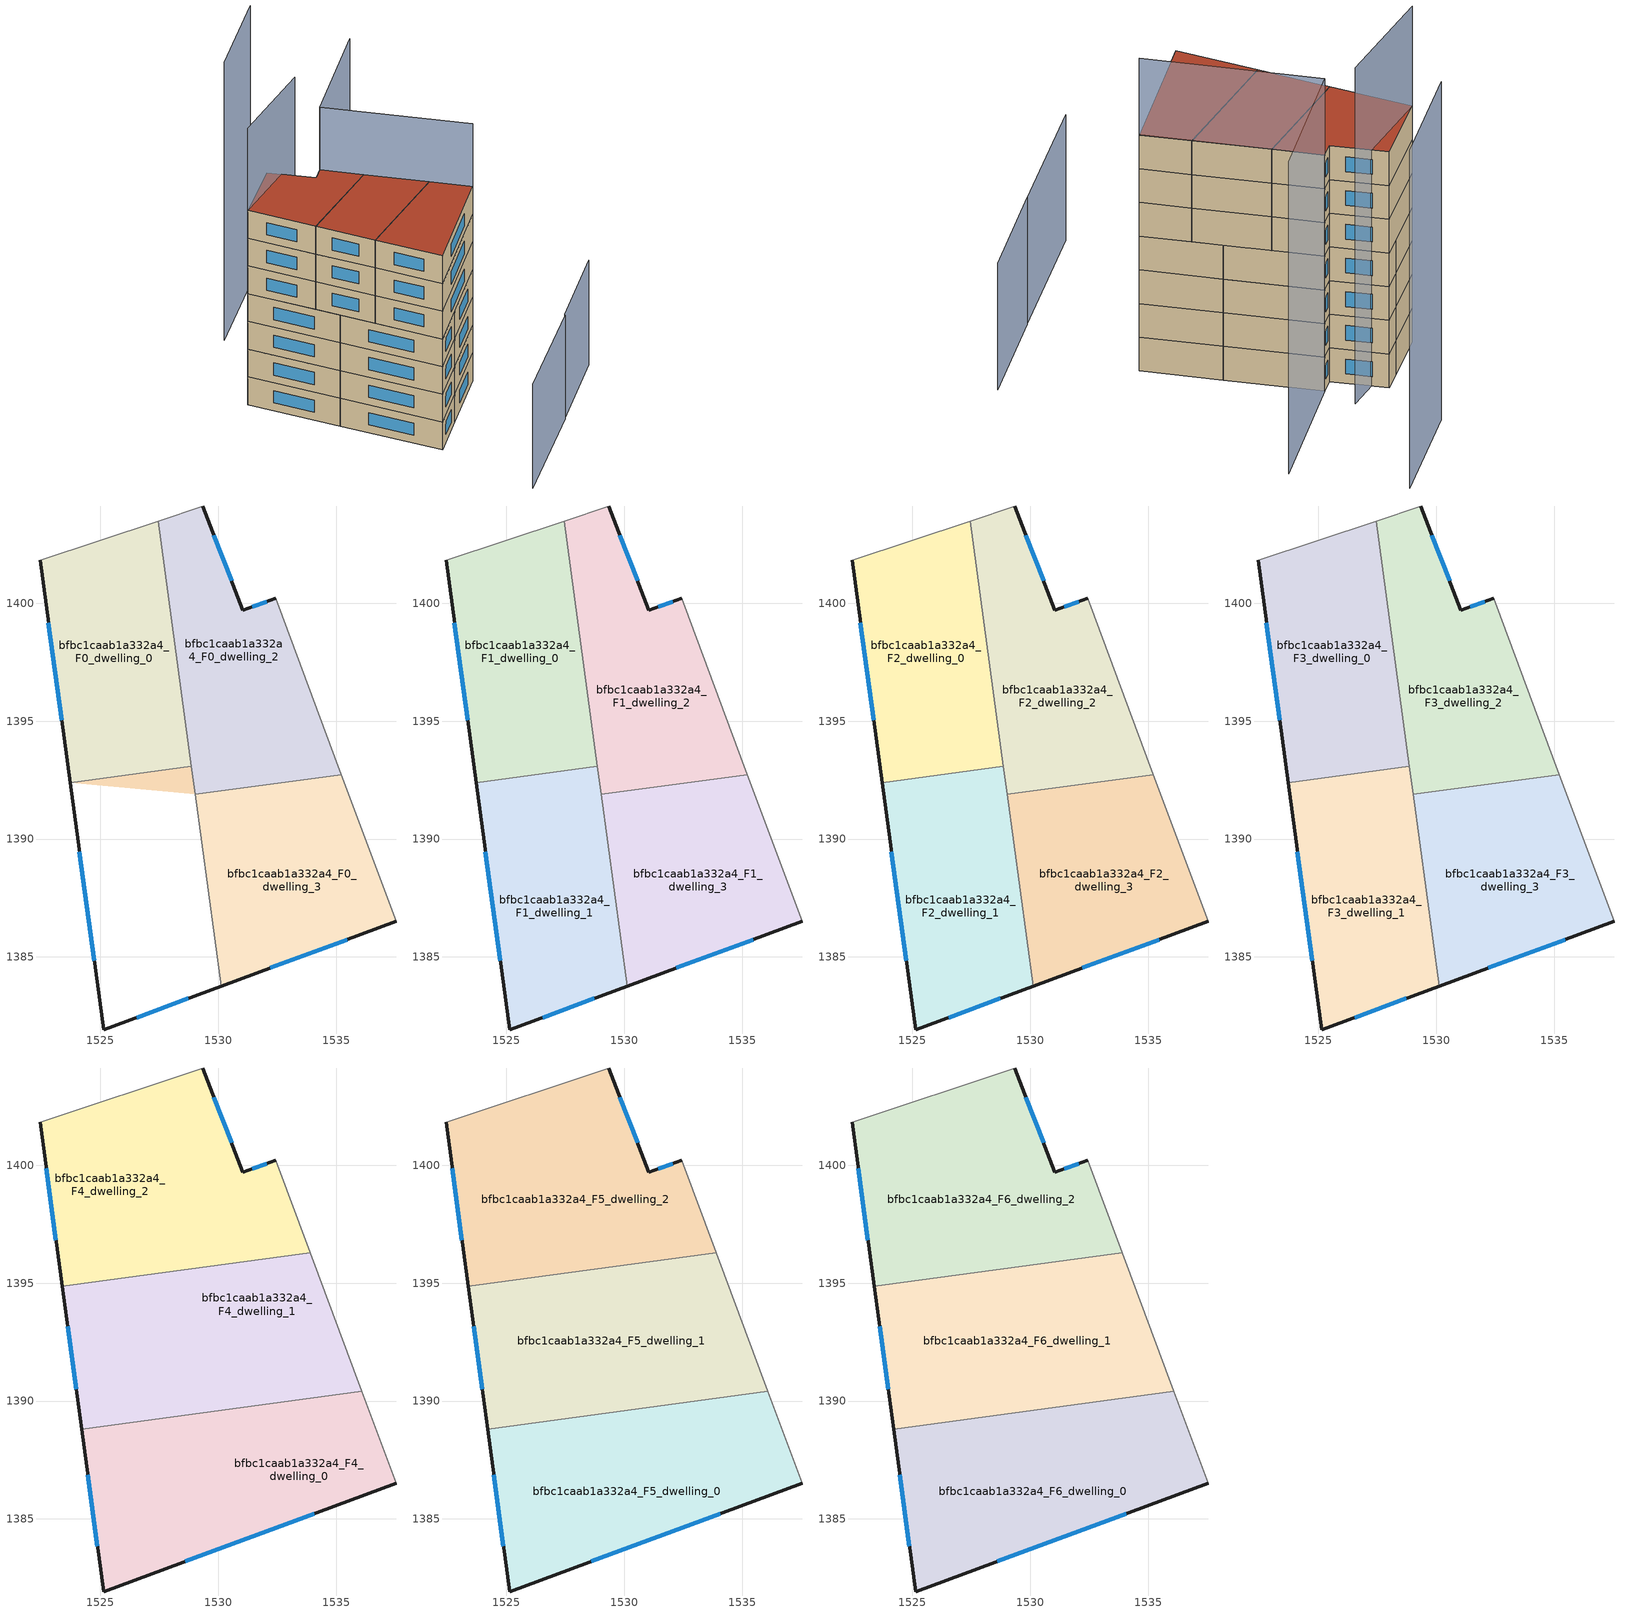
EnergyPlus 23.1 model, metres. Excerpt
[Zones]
bfbc1caab1a332a4_F0_dwelling_0
 floor ground (EU_floor_Construction): 1527.45,1403.49 1528.86,1393.09 1523.71,1392.39 1522.44,1401.82 z0
 wall outside (EU_wall_Construction): 1522.44,1401.82 1523.71,1392.39 z0:3
 wall adiabatic (EU_wall_Construction): 1527.45,1403.49 1522.44,1401.82 z0:3
 wall to bfbc1caab1a332a4_F0_dwelling_1 (EU_wall_Construction): 1523.71,1392.39 1528.86,1393.09 z0:3
 wall to bfbc1caab1a332a4_F0_dwelling_2 (EU_wall_Construction): 1528.86,1393.09 1527.45,1403.49 z0:3
 window (EU_Window_Construction): 1522.79,1399.18 1523.35,1395.03 z0.84:2.16
bfbc1caab1a332a4_F0_dwelling_1
 floor ground (EU_floor_Construction): 1528.86,1393.09 1529.02,1391.89 1523.71,1392.39 z0
 wall outside (EU_wall_Construction): 1523.71,1392.39 1525.13,1381.91 1530.13,1383.76 z0:3
 wall to bfbc1caab1a332a4_F0_dwelling_3 (EU_wall_Construction): 1530.13,1383.76 1529.02,1391.89 z0:3
 wall to bfbc1caab1a332a4_F0_dwelling_2 (EU_wall_Construction): 1529.02,1391.89 1528.86,1393.09 z0:3
 window (EU_Window_Construction): 1524.11,1389.45 1524.73,1384.84 / 1526.53,1382.42 1528.73,1383.24 z0.84:2.16
bfbc1caab1a332a4_F0_dwelling_2
 floor ground (EU_floor_Construction): 1532.44,1400.22 1535.23,1392.73 1529.02,1391.89 1527.45,1403.49 1529.34,1404.12 1531.04,1399.72 z0
 wall outside (EU_wall_Construction): 1532.44,1400.22 1531.04,1399.72 1529.34,1404.12 z0:3
 wall adiabatic (EU_wall_Construction): 1529.34,1404.12 1527.45,1403.49 / 1535.23,1392.73 1532.44,1400.22 z0:3
 wall to bfbc1caab1a332a4_F0_dwelling_3 (EU_wall_Construction): 1529.02,1391.89 1535.23,1392.73 z0:3
 window (EU_Window_Construction): 1530.56,1400.95 1529.82,1402.89 / 1532.05,1400.08 1531.43,1399.86 z0.84:2.16
bfbc1caab1a332a4_F0_dwelling_3
 floor ground (EU_floor_Construction): 1535.23,1392.73 1537.54,1386.51 1530.13,1383.76 1529.02,1391.89 z0
 wall outside (EU_wall_Construction): 1530.13,1383.76 1537.54,1386.51 z0:3
 wall adiabatic (EU_wall_Construction): 1537.54,1386.51 1535.23,1392.73 z0:3
 window (EU_Window_Construction): 1532.2,1384.53 1535.46,1385.74 z0.84:2.16
bfbc1caab1a332a4_F1_dwelling_0
 floor to bfbc1caab1a332a4_F0_dwelling_0 (EU_floor_Construction): 1527.45,1403.49 1528.86,1393.09 1523.71,1392.39 1522.44,1401.82 z3
 wall outside (EU_wall_Construction): 1522.44,1401.82 1523.71,1392.39 z3:6
 wall adiabatic (EU_wall_Construction): 1527.45,1403.49 1522.44,1401.82 z3:6
 wall to bfbc1caab1a332a4_F1_dwelling_1 (EU_wall_Construction): 1523.71,1392.39 1528.86,1393.09 z3:6
 wall to bfbc1caab1a332a4_F1_dwelling_2 (EU_wall_Construction): 1528.86,1393.09 1527.45,1403.49 z3:6
 window (EU_Window_Construction): 1522.79,1399.18 1523.35,1395.03 z3.84:5.16
bfbc1caab1a332a4_F1_dwelling_1
 floor to bfbc1caab1a332a4_F0_dwelling_1 (EU_floor_Construction): 1529.02,1391.89 1530.13,1383.76 1525.13,1381.91 1523.71,1392.39 z3; 1528.86,1393.09 1529.02,1391.89 1523.71,1392.39 z3
 wall outside (EU_wall_Construction): 1523.71,1392.39 1525.13,1381.91 1530.13,1383.76 z3:6
 wall to bfbc1caab1a332a4_F1_dwelling_3 (EU_wall_Construction): 1530.13,1383.76 1529.02,1391.89 z3:6
 wall to bfbc1caab1a332a4_F1_dwelling_2 (EU_wall_Construction): 1529.02,1391.89 1528.86,1393.09 z3:6
 window (EU_Window_Construction): 1524.11,1389.45 1524.73,1384.84 / 1526.53,1382.42 1528.73,1383.24 z3.84:5.16
bfbc1caab1a332a4_F1_dwelling_2
 floor to bfbc1caab1a332a4_F0_dwelling_2 (EU_floor_Construction): 1529.34,1404.12 1531.04,1399.72 1528.33,1397 1527.45,1403.49 z3; 1532.44,1400.22 1535.23,1392.73 1529.02,1391.89 1528.33,1397 1531.04,1399.72 z3
 wall outside (EU_wall_Construction): 1532.44,1400.22 1531.04,1399.72 1529.34,1404.12 z3:6
 wall adiabatic (EU_wall_Construction): 1529.34,1404.12 1527.45,1403.49 / 1535.23,1392.73 1532.44,1400.22 z3:6
 wall to bfbc1caab1a332a4_F1_dwelling_3 (EU_wall_Construction): 1529.02,1391.89 1535.23,1392.73 z3:6
 window (EU_Window_Construction): 1530.56,1400.95 1529.82,1402.89 / 1532.05,1400.08 1531.43,1399.86 z3.84:5.16
bfbc1caab1a332a4_F1_dwelling_3
 floor to bfbc1caab1a332a4_F0_dwelling_3 (EU_floor_Construction): 1535.23,1392.73 1537.54,1386.51 1530.13,1383.76 1529.02,1391.89 z3
 wall outside (EU_wall_Construction): 1530.13,1383.76 1537.54,1386.51 z3:6
 wall adiabatic (EU_wall_Construction): 1537.54,1386.51 1535.23,1392.73 z3:6
 window (EU_Window_Construction): 1532.2,1384.53 1535.46,1385.74 z3.84:5.16
bfbc1caab1a332a4_F2_dwelling_0
 floor to bfbc1caab1a332a4_F1_dwelling_0 (EU_floor_Construction): 1527.45,1403.49 1528.86,1393.09 1523.71,1392.39 1522.44,1401.82 z6
 wall outside (EU_wall_Construction): 1522.44,1401.82 1523.71,1392.39 z6:9
 wall adiabatic (EU_wall_Construction): 1527.45,1403.49 1522.44,1401.82 z6:9
 wall to bfbc1caab1a332a4_F2_dwelling_1 (EU_wall_Construction): 1523.71,1392.39 1528.86,1393.09 z6:9
 wall to bfbc1caab1a332a4_F2_dwelling_2 (EU_wall_Construction): 1528.86,1393.09 1527.45,1403.49 z6:9
 window (EU_Window_Construction): 1522.79,1399.18 1523.35,1395.03 z6.84:8.16
bfbc1caab1a332a4_F2_dwelling_1
 floor to bfbc1caab1a332a4_F1_dwelling_1 (EU_floor_Construction): 1529.02,1391.89 1530.13,1383.76 1525.13,1381.91 1523.71,1392.39 z6; 1528.86,1393.09 1529.02,1391.89 1523.71,1392.39 z6
 wall outside (EU_wall_Construction): 1523.71,1392.39 1525.13,1381.91 1530.13,1383.76 z6:9
 wall to bfbc1caab1a332a4_F2_dwelling_3 (EU_wall_Construction): 1530.13,1383.76 1529.02,1391.89 z6:9
 wall to bfbc1caab1a332a4_F2_dwelling_2 (EU_wall_Construction): 1529.02,1391.89 1528.86,1393.09 z6:9
 window (EU_Window_Construction): 1524.11,1389.45 1524.73,1384.84 / 1526.53,1382.42 1528.73,1383.24 z6.84:8.16
bfbc1caab1a332a4_F2_dwelling_2
 floor to bfbc1caab1a332a4_F1_dwelling_2 (EU_floor_Construction): 1529.34,1404.12 1531.04,1399.72 1528.33,1397 1527.45,1403.49 z6; 1532.44,1400.22 1535.23,1392.73 1529.02,1391.89 1528.33,1397 1531.04,1399.72 z6
 wall outside (EU_wall_Construction): 1532.44,1400.22 1531.04,1399.72 1529.34,1404.12 z6:9
 wall adiabatic (EU_wall_Construction): 1529.34,1404.12 1527.45,1403.49 / 1535.23,1392.73 1532.44,1400.22 z6:9
 wall to bfbc1caab1a332a4_F2_dwelling_3 (EU_wall_Construction): 1529.02,1391.89 1535.23,1392.73 z6:9
 window (EU_Window_Construction): 1530.56,1400.95 1529.82,1402.89 / 1532.05,1400.08 1531.43,1399.86 z6.84:8.16
bfbc1caab1a332a4_F2_dwelling_3
 floor to bfbc1caab1a332a4_F1_dwelling_3 (EU_floor_Construction): 1535.23,1392.73 1537.54,1386.51 1530.13,1383.76 1529.02,1391.89 z6
 wall outside (EU_wall_Construction): 1530.13,1383.76 1537.54,1386.51 z6:9
 wall adiabatic (EU_wall_Construction): 1537.54,1386.51 1535.23,1392.73 z6:9
 window (EU_Window_Construction): 1532.2,1384.53 1535.46,1385.74 z6.84:8.16
bfbc1caab1a332a4_F3_dwelling_0
 floor to bfbc1caab1a332a4_F2_dwelling_0 (EU_floor_Construction): 1527.45,1403.49 1528.86,1393.09 1523.71,1392.39 1522.44,1401.82 z9
 wall outside (EU_wall_Construction): 1522.44,1401.82 1523.71,1392.39 z9:12
 wall adiabatic (EU_wall_Construction): 1527.45,1403.49 1522.44,1401.82 z9:12
 wall to bfbc1caab1a332a4_F3_dwelling_1 (EU_wall_Construction): 1523.71,1392.39 1528.86,1393.09 z9:12
 wall to bfbc1caab1a332a4_F3_dwelling_2 (EU_wall_Construction): 1528.86,1393.09 1527.45,1403.49 z9:12
 window (EU_Window_Construction): 1522.79,1399.18 1523.35,1395.03 z9.84:11.16
bfbc1caab1a332a4_F3_dwelling_1
 floor to bfbc1caab1a332a4_F2_dwelling_1 (EU_floor_Construction): 1529.02,1391.89 1530.13,1383.76 1525.13,1381.91 1523.71,1392.39 z9; 1528.86,1393.09 1529.02,1391.89 1523.71,1392.39 z9
 wall outside (EU_wall_Construction): 1523.71,1392.39 1525.13,1381.91 1530.13,1383.76 z9:12
 wall to bfbc1caab1a332a4_F3_dwelling_3 (EU_wall_Construction): 1530.13,1383.76 1529.02,1391.89 z9:12
 wall to bfbc1caab1a332a4_F3_dwelling_2 (EU_wall_Construction): 1529.02,1391.89 1528.86,1393.09 z9:12
 window (EU_Window_Construction): 1524.11,1389.45 1524.73,1384.84 / 1526.53,1382.42 1528.73,1383.24 z9.84:11.16
bfbc1caab1a332a4_F3_dwelling_2
 floor to bfbc1caab1a332a4_F2_dwelling_2 (EU_floor_Construction): 1529.34,1404.12 1531.04,1399.72 1528.33,1397 1527.45,1403.49 z9; 1532.44,1400.22 1535.23,1392.73 1529.02,1391.89 1528.33,1397 1531.04,1399.72 z9
 wall outside (EU_wall_Construction): 1532.44,1400.22 1531.04,1399.72 1529.34,1404.12 z9:12
 wall adiabatic (EU_wall_Construction): 1529.34,1404.12 1527.45,1403.49 / 1535.23,1392.73 1532.44,1400.22 z9:12
 wall to bfbc1caab1a332a4_F3_dwelling_3 (EU_wall_Construction): 1529.02,1391.89 1535.23,1392.73 z9:12
 window (EU_Window_Construction): 1530.56,1400.95 1529.82,1402.89 / 1532.05,1400.08 1531.43,1399.86 z9.84:11.16
bfbc1caab1a332a4_F3_dwelling_3
 floor to bfbc1caab1a332a4_F2_dwelling_3 (EU_floor_Construction): 1535.23,1392.73 1537.54,1386.51 1530.13,1383.76 1529.02,1391.89 z9
 wall outside (EU_wall_Construction): 1530.13,1383.76 1537.54,1386.51 z9:12
 wall adiabatic (EU_wall_Construction): 1537.54,1386.51 1535.23,1392.73 z9:12
 window (EU_Window_Construction): 1532.2,1384.53 1535.46,1385.74 z9.84:11.16
bfbc1caab1a332a4_F4_dwelling_0
 floor to bfbc1caab1a332a4_F3_dwelling_1 (EU_floor_Construction): 1529.35,1389.49 1530.13,1383.76 1525.13,1381.91 1524.2,1388.8 z12
 floor to bfbc1caab1a332a4_F3_dwelling_3 (EU_floor_Construction): 1536.09,1390.41 1537.54,1386.51 1530.13,1383.76 1529.35,1389.49 z12
 wall outside (EU_wall_Construction): 1524.2,1388.79 1525.13,1381.91 1537.54,1386.51 z12:15
 wall adiabatic (EU_wall_Construction): 1537.54,1386.51 1536.09,1390.41 z12:15
 wall to bfbc1caab1a332a4_F4_dwelling_1 (EU_wall_Construction): 1536.09,1390.41 1524.2,1388.79 z12:15
 window (EU_Window_Construction): 1524.46,1386.86 1524.87,1383.84 / 1528.61,1383.19 1534.06,1385.22 z12.84:14.16
bfbc1caab1a332a4_F4_dwelling_1
 floor to bfbc1caab1a332a4_F3_dwelling_0 (EU_floor_Construction): 1528.86,1393.09 1523.71,1392.39 1523.38,1394.86 z12; 1528.52,1395.56 1528.86,1393.09 1523.38,1394.86 z12
 floor to bfbc1caab1a332a4_F3_dwelling_2 (EU_floor_Construction): 1533.9,1396.29 1535.23,1392.73 1529.02,1391.89 1528.52,1395.56 z12
 floor to bfbc1caab1a332a4_F3_dwelling_1 (EU_floor_Construction): 1528.86,1393.09 1529.35,1389.49 1524.2,1388.8 1523.71,1392.39 z12
 floor to bfbc1caab1a332a4_F3_dwelling_3 (EU_floor_Construction): 1535.23,1392.73 1536.09,1390.41 1529.35,1389.49 1529.02,1391.89 z12
 wall outside (EU_wall_Construction): 1523.38,1394.86 1524.2,1388.79 z12:15
 wall adiabatic (EU_wall_Construction): 1536.09,1390.41 1533.9,1396.29 z12:15
 wall to bfbc1caab1a332a4_F4_dwelling_2 (EU_wall_Construction): 1533.9,1396.29 1523.38,1394.86 z12:15
 window (EU_Window_Construction): 1523.61,1393.16 1523.97,1390.5 z12.84:14.16
bfbc1caab1a332a4_F4_dwelling_2
 floor to bfbc1caab1a332a4_F3_dwelling_0 (EU_floor_Construction): 1527.45,1403.49 1528.52,1395.56 1523.38,1394.86 1522.44,1401.82 z12
 floor to bfbc1caab1a332a4_F3_dwelling_2 (EU_floor_Construction): 1529.34,1404.12 1531.04,1399.72 1528.33,1397 1527.45,1403.49 z12; 1532.44,1400.22 1533.9,1396.29 1528.52,1395.56 1528.33,1397 1531.04,1399.72 z12
 wall outside (EU_wall_Construction): 1522.44,1401.82 1523.38,1394.86 / 1532.44,1400.22 1531.04,1399.72 1529.34,1404.12 z12:15
 wall adiabatic (EU_wall_Construction): 1533.9,1396.29 1532.44,1400.22 / 1529.34,1404.12 1522.44,1401.82 z12:15
 window (EU_Window_Construction): 1522.7,1399.87 1523.11,1396.81 / 1530.56,1400.95 1529.82,1402.89 / 1532.05,1400.08 1531.43,1399.86 z12.84:14.16
bfbc1caab1a332a4_F5_dwelling_0
 floor to bfbc1caab1a332a4_F4_dwelling_0 (EU_floor_Construction): 1536.09,1390.41 1537.54,1386.51 1525.13,1381.91 1524.2,1388.79 z15
 wall outside (EU_wall_Construction): 1524.2,1388.79 1525.13,1381.91 1537.54,1386.51 z15:18
 wall adiabatic (EU_wall_Construction): 1537.54,1386.51 1536.09,1390.41 z15:18
 wall to bfbc1caab1a332a4_F5_dwelling_1 (EU_wall_Construction): 1536.09,1390.41 1524.2,1388.79 z15:18
 window (EU_Window_Construction): 1524.46,1386.86 1524.87,1383.84 / 1528.61,1383.19 1534.06,1385.22 z15.84:17.16
bfbc1caab1a332a4_F5_dwelling_1
 floor to bfbc1caab1a332a4_F4_dwelling_1 (EU_floor_Construction): 1533.9,1396.29 1536.09,1390.41 1524.2,1388.79 1523.38,1394.86 z15
 wall outside (EU_wall_Construction): 1523.38,1394.86 1524.2,1388.79 z15:18
 wall adiabatic (EU_wall_Construction): 1536.09,1390.41 1533.9,1396.29 z15:18
 wall to bfbc1caab1a332a4_F5_dwelling_2 (EU_wall_Construction): 1533.9,1396.29 1523.38,1394.86 z15:18
 window (EU_Window_Construction): 1523.61,1393.16 1523.97,1390.5 z15.84:17.16
bfbc1caab1a332a4_F5_dwelling_2
 floor to bfbc1caab1a332a4_F4_dwelling_2 (EU_floor_Construction): 1532.44,1400.22 1533.9,1396.29 1523.38,1394.86 1522.44,1401.82 1529.34,1404.12 1531.04,1399.72 z15
 wall outside (EU_wall_Construction): 1522.44,1401.82 1523.38,1394.86 / 1532.44,1400.22 1531.04,1399.72 1529.34,1404.12 z15:18
 wall adiabatic (EU_wall_Construction): 1533.9,1396.29 1532.44,1400.22 / 1529.34,1404.12 1522.44,1401.82 z15:18
 window (EU_Window_Construction): 1522.7,1399.87 1523.11,1396.81 / 1530.56,1400.95 1529.82,1402.89 / 1532.05,1400.08 1531.43,1399.86 z15.84:17.16
bfbc1caab1a332a4_F6_dwelling_0
 floor to bfbc1caab1a332a4_F5_dwelling_0 (EU_floor_Construction): 1536.09,1390.41 1537.54,1386.51 1525.13,1381.91 1524.2,1388.79 z18
 wall outside (EU_wall_Construction): 1524.2,1388.79 1525.13,1381.91 1537.54,1386.51 z18:21
 wall adiabatic (EU_wall_Construction): 1537.54,1386.51 1536.09,1390.41 z18:21
 wall to bfbc1caab1a332a4_F6_dwelling_1 (EU_wall_Construction): 1536.09,1390.41 1524.2,1388.79 z18:21
 window (EU_Window_Construction): 1524.46,1386.86 1524.87,1383.84 / 1528.61,1383.19 1534.06,1385.22 z18.84:20.16
 roof outside (EU_roof_Construction): 1537.54,1386.51 1536.09,1390.41 1524.2,1388.79 1525.13,1381.91 z21
bfbc1caab1a332a4_F6_dwelling_1
 floor to bfbc1caab1a332a4_F5_dwelling_1 (EU_floor_Construction): 1533.9,1396.29 1536.09,1390.41 1524.2,1388.79 1523.38,1394.86 z18
 wall outside (EU_wall_Construction): 1523.38,1394.86 1524.2,1388.79 z18:21
 wall adiabatic (EU_wall_Construction): 1536.09,1390.41 1533.9,1396.29 z18:21
 wall to bfbc1caab1a332a4_F6_dwelling_2 (EU_wall_Construction): 1533.9,1396.29 1523.38,1394.86 z18:21
 window (EU_Window_Construction): 1523.61,1393.16 1523.97,1390.5 z18.84:20.16
 roof outside (EU_roof_Construction): 1536.09,1390.41 1533.9,1396.29 1523.38,1394.86 1524.2,1388.79 z21
bfbc1caab1a332a4_F6_dwelling_2
 floor to bfbc1caab1a332a4_F5_dwelling_2 (EU_floor_Construction): 1532.44,1400.22 1533.9,1396.29 1523.38,1394.86 1522.44,1401.82 1529.34,1404.12 1531.04,1399.72 z18
 wall outside (EU_wall_Construction): 1522.44,1401.82 1523.38,1394.86 / 1532.44,1400.22 1531.04,1399.72 1529.34,1404.12 z18:21
 wall adiabatic (EU_wall_Construction): 1533.9,1396.29 1532.44,1400.22 / 1529.34,1404.12 1522.44,1401.82 z18:21
 window (EU_Window_Construction): 1522.7,1399.87 1523.11,1396.81 / 1530.56,1400.95 1529.82,1402.89 / 1532.05,1400.08 1531.43,1399.86 z18.84:20.16
 roof outside (EU_roof_Construction): 1533.9,1396.29 1532.44,1400.22 1531.04,1399.72 1529.34,1404.12 1522.44,1401.82 1523.38,1394.86 z21
shading: 1523.71,1370.96 1536.24,1375.4 z0:11.2; 1536.15,1375.41 1545.86,1378.9 z0:11.3; 1537.5,1386.48 1532.44,1400.22 / 1532.44,1400.22 1544.65,1404.72 z0:27.8; 1532.81,1403.23 1522.44,1401.82 z0:29.9; 1541.45,1413.72 1531.3,1410.13 z0:30.1
[Building]
EU S2 Campaign: North Axis=0; Terrain=City; Solar Distribution=FullExterior
[Site:Location]
Lyon-Bron: Latitude=45.75; Longitude=5; Time Zone=1; Elevation=198
[SizingPeriod:WeatherFileDays]
AnnualSizingPeriod: Begin Month=1; Begin Day of Month=1; End Month=12; End Day of Month=31; Day of Week for Start Day=Monday; Use Weather File Daylight Saving Period=No; Use Weather File Rain and Snow Indicators=No
[MATERIAL]
EU_InternalMass_Material: Roughness=MediumRough; Thickness=0.1; Conductivity=1; Density=1800; Specific Heat=900; Thermal Absorptance=0.9; Solar Absorptance=0.7; Visible Absorptance=0.7
[MATERIAL:NOMASS] Roughness=MediumRough; Thermal Absorptance=0.9; Solar Absorptance=0.7; Visible Absorptance=0.7
Name | Thermal Resistance
EU_wall_NoMass | 0.776494
EU_roof_NoMass | 0.486893
EU_floor_NoMass | 0.421597
[WINDOWMATERIAL:SIMPLEGLAZINGSYSTEM]
EU_Window_SimpleGlazing: UFactor=4.24961; Solar Heat Gain Coefficient=0.83; Visible Transmittance=0.83
[CONSTRUCTION]
EU_wall_Construction: EU_wall_NoMass
EU_roof_Construction: EU_roof_NoMass
EU_floor_Construction: EU_floor_NoMass
EU_Window_Construction: EU_Window_SimpleGlazing
EU_InternalMass_Construction: EU_InternalMass_Material
[ZONE] Type=1; Multiplier=1; Ceiling Height=autocalculate; Floor Area=autocalculate; Part of Total Floor Area=Yes
Name | Volume
bfbc1caab1a332a4_F0_dwelling_0; bfbc1caab1a332a4_F1_dwelling_0; bfbc1caab1a332a4_F2_dwelling_0; bfbc1caab1a332a4_F3_dwelling_0 | 155.867
bfbc1caab1a332a4_F4_dwelling_0 | 207.836
bfbc1caab1a332a4_F5_dwelling_0; bfbc1caab1a332a4_F6_dwelling_0 | 207.844
bfbc1caab1a332a4_F0_dwelling_1 | 9.43579
bfbc1caab1a332a4_F1_dwelling_1; bfbc1caab1a332a4_F2_dwelling_1; bfbc1caab1a332a4_F3_dwelling_1 | 155.868
bfbc1caab1a332a4_F4_dwelling_1 | 207.818
bfbc1caab1a332a4_F5_dwelling_1; bfbc1caab1a332a4_F6_dwelling_1 | 207.828
bfbc1caab1a332a4_F0_dwelling_2; bfbc1caab1a332a4_F1_dwelling_2; bfbc1caab1a332a4_F2_dwelling_2; bfbc1caab1a332a4_F3_dwelling_2 | 155.873
bfbc1caab1a332a4_F4_dwelling_2 | 207.826
bfbc1caab1a332a4_F5_dwelling_2; bfbc1caab1a332a4_F6_dwelling_2 | 207.825
bfbc1caab1a332a4_F0_dwelling_3; bfbc1caab1a332a4_F1_dwelling_3; bfbc1caab1a332a4_F2_dwelling_3; bfbc1caab1a332a4_F3_dwelling_3 | 155.881
[INTERNALMASS] Construction=EU_InternalMass_Construction
Name | Zone or ZoneList | Surface Area
bfbc1caab1a332a4_F0_dwelling_0_EU_InternalMass | bfbc1caab1a332a4_F0_dwelling_0 | 51.9567
bfbc1caab1a332a4_F0_dwelling_1_EU_InternalMass | bfbc1caab1a332a4_F0_dwelling_1 | 51.9563
bfbc1caab1a332a4_F0_dwelling_2_EU_InternalMass | bfbc1caab1a332a4_F0_dwelling_2 | 51.9579
bfbc1caab1a332a4_F0_dwelling_3_EU_InternalMass | bfbc1caab1a332a4_F0_dwelling_3 | 51.9585
bfbc1caab1a332a4_F1_dwelling_0_EU_InternalMass | bfbc1caab1a332a4_F1_dwelling_0 | 51.9567
bfbc1caab1a332a4_F1_dwelling_1_EU_InternalMass | bfbc1caab1a332a4_F1_dwelling_1 | 51.9563
bfbc1caab1a332a4_F1_dwelling_2_EU_InternalMass | bfbc1caab1a332a4_F1_dwelling_2 | 51.9579
bfbc1caab1a332a4_F1_dwelling_3_EU_InternalMass | bfbc1caab1a332a4_F1_dwelling_3 | 51.9585
bfbc1caab1a332a4_F2_dwelling_0_EU_InternalMass | bfbc1caab1a332a4_F2_dwelling_0 | 51.9567
bfbc1caab1a332a4_F2_dwelling_1_EU_InternalMass | bfbc1caab1a332a4_F2_dwelling_1 | 51.9563
bfbc1caab1a332a4_F2_dwelling_2_EU_InternalMass | bfbc1caab1a332a4_F2_dwelling_2 | 51.9579
bfbc1caab1a332a4_F2_dwelling_3_EU_InternalMass | bfbc1caab1a332a4_F2_dwelling_3 | 51.9585
bfbc1caab1a332a4_F3_dwelling_0_EU_InternalMass | bfbc1caab1a332a4_F3_dwelling_0 | 51.9567
bfbc1caab1a332a4_F3_dwelling_1_EU_InternalMass | bfbc1caab1a332a4_F3_dwelling_1 | 51.9563
bfbc1caab1a332a4_F3_dwelling_2_EU_InternalMass | bfbc1caab1a332a4_F3_dwelling_2 | 51.9579
bfbc1caab1a332a4_F3_dwelling_3_EU_InternalMass | bfbc1caab1a332a4_F3_dwelling_3 | 51.9585
bfbc1caab1a332a4_F4_dwelling_0_EU_InternalMass | bfbc1caab1a332a4_F4_dwelling_0 | 69.2813
bfbc1caab1a332a4_F4_dwelling_1_EU_InternalMass | bfbc1caab1a332a4_F4_dwelling_1 | 69.276
bfbc1caab1a332a4_F4_dwelling_2_EU_InternalMass | bfbc1caab1a332a4_F4_dwelling_2 | 69.2755
bfbc1caab1a332a4_F5_dwelling_0_EU_InternalMass | bfbc1caab1a332a4_F5_dwelling_0 | 69.2813
bfbc1caab1a332a4_F5_dwelling_1_EU_InternalMass | bfbc1caab1a332a4_F5_dwelling_1 | 69.276
bfbc1caab1a332a4_F5_dwelling_2_EU_InternalMass | bfbc1caab1a332a4_F5_dwelling_2 | 69.2755
bfbc1caab1a332a4_F6_dwelling_0_EU_InternalMass | bfbc1caab1a332a4_F6_dwelling_0 | 69.2813
bfbc1caab1a332a4_F6_dwelling_1_EU_InternalMass | bfbc1caab1a332a4_F6_dwelling_1 | 69.276
bfbc1caab1a332a4_F6_dwelling_2_EU_InternalMass | bfbc1caab1a332a4_F6_dwelling_2 | 69.2755
[OTHEREQUIPMENT] Fuel Type=Electricity; Design Level Calculation Method=Watts/Area; Power per Zone Floor Area=1; Fraction Latent=0; Fraction Radiant=0; Fraction Lost=0; Carbon Dioxide Generation Rate=0; EndUse Subcategory=EU_Step8_InternalGains
Name | Zone or ZoneList or Space or SpaceList | Schedule
EU_Step8_InternalGain_bfbc1caab1a332a4_F0_dwelling_0_f000 | bfbc1caab1a332a4_F0_dwelling_0 | EU_Step8_GainSchedule_bfbc1caab1a332a4_F0_dwelling_0_f000
EU_Step8_InternalGain_bfbc1caab1a332a4_F0_dwelling_1_f000 | bfbc1caab1a332a4_F0_dwelling_1 | EU_Step8_GainSchedule_bfbc1caab1a332a4_F0_dwelling_1_f000
EU_Step8_InternalGain_bfbc1caab1a332a4_F0_dwelling_2_f000 | bfbc1caab1a332a4_F0_dwelling_2 | EU_Step8_GainSchedule_bfbc1caab1a332a4_F0_dwelling_2_f000
EU_Step8_InternalGain_bfbc1caab1a332a4_F0_dwelling_3_f000 | bfbc1caab1a332a4_F0_dwelling_3 | EU_Step8_GainSchedule_bfbc1caab1a332a4_F0_dwelling_3_f000
EU_Step8_InternalGain_bfbc1caab1a332a4_F1_dwelling_0_f000 | bfbc1caab1a332a4_F1_dwelling_0 | EU_Step8_GainSchedule_bfbc1caab1a332a4_F1_dwelling_0_f000
EU_Step8_InternalGain_bfbc1caab1a332a4_F1_dwelling_1_f000 | bfbc1caab1a332a4_F1_dwelling_1 | EU_Step8_GainSchedule_bfbc1caab1a332a4_F1_dwelling_1_f000
EU_Step8_InternalGain_bfbc1caab1a332a4_F1_dwelling_2_f000 | bfbc1caab1a332a4_F1_dwelling_2 | EU_Step8_GainSchedule_bfbc1caab1a332a4_F1_dwelling_2_f000
EU_Step8_InternalGain_bfbc1caab1a332a4_F1_dwelling_3_f000 | bfbc1caab1a332a4_F1_dwelling_3 | EU_Step8_GainSchedule_bfbc1caab1a332a4_F1_dwelling_3_f000
EU_Step8_InternalGain_bfbc1caab1a332a4_F2_dwelling_0_f000 | bfbc1caab1a332a4_F2_dwelling_0 | EU_Step8_GainSchedule_bfbc1caab1a332a4_F2_dwelling_0_f000
EU_Step8_InternalGain_bfbc1caab1a332a4_F2_dwelling_1_f000 | bfbc1caab1a332a4_F2_dwelling_1 | EU_Step8_GainSchedule_bfbc1caab1a332a4_F2_dwelling_1_f000
EU_Step8_InternalGain_bfbc1caab1a332a4_F2_dwelling_2_f000 | bfbc1caab1a332a4_F2_dwelling_2 | EU_Step8_GainSchedule_bfbc1caab1a332a4_F2_dwelling_2_f000
EU_Step8_InternalGain_bfbc1caab1a332a4_F2_dwelling_3_f000 | bfbc1caab1a332a4_F2_dwelling_3 | EU_Step8_GainSchedule_bfbc1caab1a332a4_F2_dwelling_3_f000
EU_Step8_InternalGain_bfbc1caab1a332a4_F3_dwelling_0_f000 | bfbc1caab1a332a4_F3_dwelling_0 | EU_Step8_GainSchedule_bfbc1caab1a332a4_F3_dwelling_0_f000
EU_Step8_InternalGain_bfbc1caab1a332a4_F3_dwelling_1_f000 | bfbc1caab1a332a4_F3_dwelling_1 | EU_Step8_GainSchedule_bfbc1caab1a332a4_F3_dwelling_1_f000
EU_Step8_InternalGain_bfbc1caab1a332a4_F3_dwelling_2_f000 | bfbc1caab1a332a4_F3_dwelling_2 | EU_Step8_GainSchedule_bfbc1caab1a332a4_F3_dwelling_2_f000
EU_Step8_InternalGain_bfbc1caab1a332a4_F3_dwelling_3_f000 | bfbc1caab1a332a4_F3_dwelling_3 | EU_Step8_GainSchedule_bfbc1caab1a332a4_F3_dwelling_3_f000
EU_Step8_InternalGain_bfbc1caab1a332a4_F4_dwelling_0_f000 | bfbc1caab1a332a4_F4_dwelling_0 | EU_Step8_GainSchedule_bfbc1caab1a332a4_F4_dwelling_0_f000
EU_Step8_InternalGain_bfbc1caab1a332a4_F4_dwelling_1_f000 | bfbc1caab1a332a4_F4_dwelling_1 | EU_Step8_GainSchedule_bfbc1caab1a332a4_F4_dwelling_1_f000
EU_Step8_InternalGain_bfbc1caab1a332a4_F4_dwelling_2_f000 | bfbc1caab1a332a4_F4_dwelling_2 | EU_Step8_GainSchedule_bfbc1caab1a332a4_F4_dwelling_2_f000
EU_Step8_InternalGain_bfbc1caab1a332a4_F5_dwelling_0_f000 | bfbc1caab1a332a4_F5_dwelling_0 | EU_Step8_GainSchedule_bfbc1caab1a332a4_F5_dwelling_0_f000
EU_Step8_InternalGain_bfbc1caab1a332a4_F5_dwelling_1_f000 | bfbc1caab1a332a4_F5_dwelling_1 | EU_Step8_GainSchedule_bfbc1caab1a332a4_F5_dwelling_1_f000
EU_Step8_InternalGain_bfbc1caab1a332a4_F5_dwelling_2_f000 | bfbc1caab1a332a4_F5_dwelling_2 | EU_Step8_GainSchedule_bfbc1caab1a332a4_F5_dwelling_2_f000
EU_Step8_InternalGain_bfbc1caab1a332a4_F6_dwelling_0_f000 | bfbc1caab1a332a4_F6_dwelling_0 | EU_Step8_GainSchedule_bfbc1caab1a332a4_F6_dwelling_0_f000
EU_Step8_InternalGain_bfbc1caab1a332a4_F6_dwelling_1_f000 | bfbc1caab1a332a4_F6_dwelling_1 | EU_Step8_GainSchedule_bfbc1caab1a332a4_F6_dwelling_1_f000
EU_Step8_InternalGain_bfbc1caab1a332a4_F6_dwelling_2_f000 | bfbc1caab1a332a4_F6_dwelling_2 | EU_Step8_GainSchedule_bfbc1caab1a332a4_F6_dwelling_2_f000
[ZONEVENTILATION:DESIGNFLOWRATE] Schedule=EU_AlwaysOn; Design Flow Rate Calculation Method=AirChanges/Hour; Air Changes per Hour=0.693814; Ventilation Type=Natural; Fan Pressure Rise=0; Fan Total Efficiency=1; Constant Term Coefficient=1; Temperature Term Coefficient=0; Velocity Term Coefficient=0; Velocity Squared Term Coefficient=0; Minimum Indoor Temperature=-100; Maximum Indoor Temperature=100; Delta Temperature=-100; Minimum Outdoor Temperature=-100; Maximum Outdoor Temperature=100; Maximum Wind Speed=40
Name | Zone or ZoneList or Space or SpaceList
EU_ConstantAir_bfbc1caab1a332a4_F0_dwelling_0 | bfbc1caab1a332a4_F0_dwelling_0
EU_ConstantAir_bfbc1caab1a332a4_F0_dwelling_1 | bfbc1caab1a332a4_F0_dwelling_1
EU_ConstantAir_bfbc1caab1a332a4_F0_dwelling_2 | bfbc1caab1a332a4_F0_dwelling_2
EU_ConstantAir_bfbc1caab1a332a4_F0_dwelling_3 | bfbc1caab1a332a4_F0_dwelling_3
EU_ConstantAir_bfbc1caab1a332a4_F1_dwelling_0 | bfbc1caab1a332a4_F1_dwelling_0
EU_ConstantAir_bfbc1caab1a332a4_F1_dwelling_1 | bfbc1caab1a332a4_F1_dwelling_1
EU_ConstantAir_bfbc1caab1a332a4_F1_dwelling_2 | bfbc1caab1a332a4_F1_dwelling_2
EU_ConstantAir_bfbc1caab1a332a4_F1_dwelling_3 | bfbc1caab1a332a4_F1_dwelling_3
EU_ConstantAir_bfbc1caab1a332a4_F2_dwelling_0 | bfbc1caab1a332a4_F2_dwelling_0
EU_ConstantAir_bfbc1caab1a332a4_F2_dwelling_1 | bfbc1caab1a332a4_F2_dwelling_1
EU_ConstantAir_bfbc1caab1a332a4_F2_dwelling_2 | bfbc1caab1a332a4_F2_dwelling_2
EU_ConstantAir_bfbc1caab1a332a4_F2_dwelling_3 | bfbc1caab1a332a4_F2_dwelling_3
EU_ConstantAir_bfbc1caab1a332a4_F3_dwelling_0 | bfbc1caab1a332a4_F3_dwelling_0
EU_ConstantAir_bfbc1caab1a332a4_F3_dwelling_1 | bfbc1caab1a332a4_F3_dwelling_1
EU_ConstantAir_bfbc1caab1a332a4_F3_dwelling_2 | bfbc1caab1a332a4_F3_dwelling_2
EU_ConstantAir_bfbc1caab1a332a4_F3_dwelling_3 | bfbc1caab1a332a4_F3_dwelling_3
EU_ConstantAir_bfbc1caab1a332a4_F4_dwelling_0 | bfbc1caab1a332a4_F4_dwelling_0
EU_ConstantAir_bfbc1caab1a332a4_F4_dwelling_1 | bfbc1caab1a332a4_F4_dwelling_1
EU_ConstantAir_bfbc1caab1a332a4_F4_dwelling_2 | bfbc1caab1a332a4_F4_dwelling_2
EU_ConstantAir_bfbc1caab1a332a4_F5_dwelling_0 | bfbc1caab1a332a4_F5_dwelling_0
EU_ConstantAir_bfbc1caab1a332a4_F5_dwelling_1 | bfbc1caab1a332a4_F5_dwelling_1
EU_ConstantAir_bfbc1caab1a332a4_F5_dwelling_2 | bfbc1caab1a332a4_F5_dwelling_2
EU_ConstantAir_bfbc1caab1a332a4_F6_dwelling_0 | bfbc1caab1a332a4_F6_dwelling_0
EU_ConstantAir_bfbc1caab1a332a4_F6_dwelling_1 | bfbc1caab1a332a4_F6_dwelling_1
EU_ConstantAir_bfbc1caab1a332a4_F6_dwelling_2 | bfbc1caab1a332a4_F6_dwelling_2
[HVACTEMPLATE:THERMOSTAT] Constant Heating Setpoint=20; Constant Cooling Setpoint=50
EU_HeatOnly_bfbc1caab1a332a4_F0_dwelling_0; EU_HeatOnly_bfbc1caab1a332a4_F0_dwelling_1; EU_HeatOnly_bfbc1caab1a332a4_F0_dwelling_2; EU_HeatOnly_bfbc1caab1a332a4_F0_dwelling_3; EU_HeatOnly_bfbc1caab1a332a4_F1_dwelling_0; EU_HeatOnly_bfbc1caab1a332a4_F1_dwelling_1; EU_HeatOnly_bfbc1caab1a332a4_F1_dwelling_2; EU_HeatOnly_bfbc1caab1a332a4_F1_dwelling_3; EU_HeatOnly_bfbc1caab1a332a4_F2_dwelling_0; EU_HeatOnly_bfbc1caab1a332a4_F2_dwelling_1; EU_HeatOnly_bfbc1caab1a332a4_F2_dwelling_2; EU_HeatOnly_bfbc1caab1a332a4_F2_dwelling_3; EU_HeatOnly_bfbc1caab1a332a4_F3_dwelling_0; EU_HeatOnly_bfbc1caab1a332a4_F3_dwelling_1; EU_HeatOnly_bfbc1caab1a332a4_F3_dwelling_2; EU_HeatOnly_bfbc1caab1a332a4_F3_dwelling_3; EU_HeatOnly_bfbc1caab1a332a4_F4_dwelling_0; EU_HeatOnly_bfbc1caab1a332a4_F4_dwelling_1; EU_HeatOnly_bfbc1caab1a332a4_F4_dwelling_2; EU_HeatOnly_bfbc1caab1a332a4_F5_dwelling_0; EU_HeatOnly_bfbc1caab1a332a4_F5_dwelling_1; EU_HeatOnly_bfbc1caab1a332a4_F5_dwelling_2; EU_HeatOnly_bfbc1caab1a332a4_F6_dwelling_0; EU_HeatOnly_bfbc1caab1a332a4_F6_dwelling_1; EU_HeatOnly_bfbc1caab1a332a4_F6_dwelling_2
[HVACTEMPLATE:ZONE:IDEALLOADSAIRSYSTEM] System Availability Schedule=EU_AlwaysOn; Maximum Heating Supply Air Temperature=50; Minimum Cooling Supply Air Temperature=13; Maximum Heating Supply Air Humidity Ratio=0.0156; Minimum Cooling Supply Air Humidity Ratio=0.0077; Heating Limit=NoLimit; Cooling Limit=NoLimit; Heating Availability Schedule=EU_AlwaysOn; Cooling Availability Schedule=EU_CoolingOff; Dehumidification Control Type=ConstantSensibleHeatRatio; Cooling Sensible Heat Ratio=0.7; Dehumidification Setpoint=60; Humidification Control Type=None; Humidification Setpoint=30; Outdoor Air Method=None; Outdoor Air Flow Rate per Person=0.00944; Outdoor Air Flow Rate per Zone Floor Area=0; Outdoor Air Flow Rate per Zone=0; Demand Controlled Ventilation Type=None; Outdoor Air Economizer Type=NoEconomizer; Heat Recovery Type=None; Sensible Heat Recovery Effectiveness=0.7; Latent Heat Recovery Effectiveness=0.65
Name | Template Thermostat
bfbc1caab1a332a4_F0_dwelling_0 | EU_HeatOnly_bfbc1caab1a332a4_F0_dwelling_0
bfbc1caab1a332a4_F0_dwelling_1 | EU_HeatOnly_bfbc1caab1a332a4_F0_dwelling_1
bfbc1caab1a332a4_F0_dwelling_2 | EU_HeatOnly_bfbc1caab1a332a4_F0_dwelling_2
bfbc1caab1a332a4_F0_dwelling_3 | EU_HeatOnly_bfbc1caab1a332a4_F0_dwelling_3
bfbc1caab1a332a4_F1_dwelling_0 | EU_HeatOnly_bfbc1caab1a332a4_F1_dwelling_0
bfbc1caab1a332a4_F1_dwelling_1 | EU_HeatOnly_bfbc1caab1a332a4_F1_dwelling_1
bfbc1caab1a332a4_F1_dwelling_2 | EU_HeatOnly_bfbc1caab1a332a4_F1_dwelling_2
bfbc1caab1a332a4_F1_dwelling_3 | EU_HeatOnly_bfbc1caab1a332a4_F1_dwelling_3
bfbc1caab1a332a4_F2_dwelling_0 | EU_HeatOnly_bfbc1caab1a332a4_F2_dwelling_0
bfbc1caab1a332a4_F2_dwelling_1 | EU_HeatOnly_bfbc1caab1a332a4_F2_dwelling_1
bfbc1caab1a332a4_F2_dwelling_2 | EU_HeatOnly_bfbc1caab1a332a4_F2_dwelling_2
bfbc1caab1a332a4_F2_dwelling_3 | EU_HeatOnly_bfbc1caab1a332a4_F2_dwelling_3
bfbc1caab1a332a4_F3_dwelling_0 | EU_HeatOnly_bfbc1caab1a332a4_F3_dwelling_0
bfbc1caab1a332a4_F3_dwelling_1 | EU_HeatOnly_bfbc1caab1a332a4_F3_dwelling_1
bfbc1caab1a332a4_F3_dwelling_2 | EU_HeatOnly_bfbc1caab1a332a4_F3_dwelling_2
bfbc1caab1a332a4_F3_dwelling_3 | EU_HeatOnly_bfbc1caab1a332a4_F3_dwelling_3
bfbc1caab1a332a4_F4_dwelling_0 | EU_HeatOnly_bfbc1caab1a332a4_F4_dwelling_0
bfbc1caab1a332a4_F4_dwelling_1 | EU_HeatOnly_bfbc1caab1a332a4_F4_dwelling_1
bfbc1caab1a332a4_F4_dwelling_2 | EU_HeatOnly_bfbc1caab1a332a4_F4_dwelling_2
bfbc1caab1a332a4_F5_dwelling_0 | EU_HeatOnly_bfbc1caab1a332a4_F5_dwelling_0
bfbc1caab1a332a4_F5_dwelling_1 | EU_HeatOnly_bfbc1caab1a332a4_F5_dwelling_1
bfbc1caab1a332a4_F5_dwelling_2 | EU_HeatOnly_bfbc1caab1a332a4_F5_dwelling_2
bfbc1caab1a332a4_F6_dwelling_0 | EU_HeatOnly_bfbc1caab1a332a4_F6_dwelling_0
bfbc1caab1a332a4_F6_dwelling_1 | EU_HeatOnly_bfbc1caab1a332a4_F6_dwelling_1
bfbc1caab1a332a4_F6_dwelling_2 | EU_HeatOnly_bfbc1caab1a332a4_F6_dwelling_2
[SIZING:ZONE] Zone Cooling Design Supply Air Temperature Input Method=SupplyAirTemperature; Zone Cooling Design Supply Air Temperature=13; Zone Heating Design Supply Air Temperature Input Method=SupplyAirTemperature; Zone Heating Design Supply Air Temperature=50; Zone Cooling Design Supply Air Humidity Ratio=0.008; Zone Heating Design Supply Air Humidity Ratio=0.008; Cooling Design Air Flow Method=DesignDay; Cooling Design Air Flow Rate=0; Cooling Minimum Air Flow per Zone Floor Area=0.000762; Cooling Minimum Air Flow=0; Cooling Minimum Air Flow Fraction=0.2; Heating Design Air Flow Method=DesignDay; Heating Design Air Flow Rate=0; Heating Maximum Air Flow per Zone Floor Area=0.002032; Heating Maximum Air Flow=0.141576; Heating Maximum Air Flow Fraction=0.3; Account for Dedicated Outdoor Air System=No; Dedicated Outdoor Air System Control Strategy=NeutralSupplyAir; Dedicated Outdoor Air Low Setpoint Temperature for Design=autosize; Dedicated Outdoor Air High Setpoint Temperature for Design=autosize; Zone Load Sizing Method=Sensible Load Only No Latent Load; Zone Latent Cooling Design Supply Air Humidity Ratio Input Method=HumidityRatioDifference; Zone Cooling Design Supply Air Humidity Ratio Difference=0.005; Zone Latent Heating Design Supply Air Humidity Ratio Input Method=HumidityRatioDifference; Zone Humidification Design Supply Air Humidity Ratio Difference=0.005
bfbc1caab1a332a4_F0_dwelling_0; bfbc1caab1a332a4_F0_dwelling_1; bfbc1caab1a332a4_F0_dwelling_2; bfbc1caab1a332a4_F0_dwelling_3; bfbc1caab1a332a4_F1_dwelling_0; bfbc1caab1a332a4_F1_dwelling_1; bfbc1caab1a332a4_F1_dwelling_2; bfbc1caab1a332a4_F1_dwelling_3; bfbc1caab1a332a4_F2_dwelling_0; bfbc1caab1a332a4_F2_dwelling_1; bfbc1caab1a332a4_F2_dwelling_2; bfbc1caab1a332a4_F2_dwelling_3; bfbc1caab1a332a4_F3_dwelling_0; bfbc1caab1a332a4_F3_dwelling_1; bfbc1caab1a332a4_F3_dwelling_2; bfbc1caab1a332a4_F3_dwelling_3; bfbc1caab1a332a4_F4_dwelling_0; bfbc1caab1a332a4_F4_dwelling_1; bfbc1caab1a332a4_F4_dwelling_2; bfbc1caab1a332a4_F5_dwelling_0; bfbc1caab1a332a4_F5_dwelling_1; bfbc1caab1a332a4_F5_dwelling_2; bfbc1caab1a332a4_F6_dwelling_0; bfbc1caab1a332a4_F6_dwelling_1; bfbc1caab1a332a4_F6_dwelling_2
[SCHEDULE:CONSTANT]
Name | Hourly Value
EU_AlwaysOn | 1
EU_CoolingOff | 0
[SCHEDULE:FILE] Column Number=1; Rows to Skip at Top=0; Number of Hours of Data=8760; Column Separator=Comma; Interpolate to Timestep=No; Minutes per Item=60; Adjust Schedule for Daylight Savings=Yes
Name | File
EU_Step8_GainSchedule_bfbc1caab1a332a4_F0_dwelling_0_f000 | ../../schedules/bfbc1caab1a332a4/bfbc1caab1a332a4_F0_dwelling_0_f000_gain.csv
EU_Step8_GainSchedule_bfbc1caab1a332a4_F0_dwelling_1_f000 | ../../schedules/bfbc1caab1a332a4/bfbc1caab1a332a4_F0_dwelling_1_f000_gain.csv
EU_Step8_GainSchedule_bfbc1caab1a332a4_F0_dwelling_2_f000 | ../../schedules/bfbc1caab1a332a4/bfbc1caab1a332a4_F0_dwelling_2_f000_gain.csv
EU_Step8_GainSchedule_bfbc1caab1a332a4_F0_dwelling_3_f000 | ../../schedules/bfbc1caab1a332a4/bfbc1caab1a332a4_F0_dwelling_3_f000_gain.csv
EU_Step8_GainSchedule_bfbc1caab1a332a4_F1_dwelling_0_f000 | ../../schedules/bfbc1caab1a332a4/bfbc1caab1a332a4_F1_dwelling_0_f000_gain.csv
EU_Step8_GainSchedule_bfbc1caab1a332a4_F1_dwelling_1_f000 | ../../schedules/bfbc1caab1a332a4/bfbc1caab1a332a4_F1_dwelling_1_f000_gain.csv
EU_Step8_GainSchedule_bfbc1caab1a332a4_F1_dwelling_2_f000 | ../../schedules/bfbc1caab1a332a4/bfbc1caab1a332a4_F1_dwelling_2_f000_gain.csv
EU_Step8_GainSchedule_bfbc1caab1a332a4_F1_dwelling_3_f000 | ../../schedules/bfbc1caab1a332a4/bfbc1caab1a332a4_F1_dwelling_3_f000_gain.csv
EU_Step8_GainSchedule_bfbc1caab1a332a4_F2_dwelling_0_f000 | ../../schedules/bfbc1caab1a332a4/bfbc1caab1a332a4_F2_dwelling_0_f000_gain.csv
EU_Step8_GainSchedule_bfbc1caab1a332a4_F2_dwelling_1_f000 | ../../schedules/bfbc1caab1a332a4/bfbc1caab1a332a4_F2_dwelling_1_f000_gain.csv
EU_Step8_GainSchedule_bfbc1caab1a332a4_F2_dwelling_2_f000 | ../../schedules/bfbc1caab1a332a4/bfbc1caab1a332a4_F2_dwelling_2_f000_gain.csv
EU_Step8_GainSchedule_bfbc1caab1a332a4_F2_dwelling_3_f000 | ../../schedules/bfbc1caab1a332a4/bfbc1caab1a332a4_F2_dwelling_3_f000_gain.csv
EU_Step8_GainSchedule_bfbc1caab1a332a4_F3_dwelling_0_f000 | ../../schedules/bfbc1caab1a332a4/bfbc1caab1a332a4_F3_dwelling_0_f000_gain.csv
EU_Step8_GainSchedule_bfbc1caab1a332a4_F3_dwelling_1_f000 | ../../schedules/bfbc1caab1a332a4/bfbc1caab1a332a4_F3_dwelling_1_f000_gain.csv
EU_Step8_GainSchedule_bfbc1caab1a332a4_F3_dwelling_2_f000 | ../../schedules/bfbc1caab1a332a4/bfbc1caab1a332a4_F3_dwelling_2_f000_gain.csv
EU_Step8_GainSchedule_bfbc1caab1a332a4_F3_dwelling_3_f000 | ../../schedules/bfbc1caab1a332a4/bfbc1caab1a332a4_F3_dwelling_3_f000_gain.csv
EU_Step8_GainSchedule_bfbc1caab1a332a4_F4_dwelling_0_f000 | ../../schedules/bfbc1caab1a332a4/bfbc1caab1a332a4_F4_dwelling_0_f000_gain.csv
EU_Step8_GainSchedule_bfbc1caab1a332a4_F4_dwelling_1_f000 | ../../schedules/bfbc1caab1a332a4/bfbc1caab1a332a4_F4_dwelling_1_f000_gain.csv
EU_Step8_GainSchedule_bfbc1caab1a332a4_F4_dwelling_2_f000 | ../../schedules/bfbc1caab1a332a4/bfbc1caab1a332a4_F4_dwelling_2_f000_gain.csv
EU_Step8_GainSchedule_bfbc1caab1a332a4_F5_dwelling_0_f000 | ../../schedules/bfbc1caab1a332a4/bfbc1caab1a332a4_F5_dwelling_0_f000_gain.csv
EU_Step8_GainSchedule_bfbc1caab1a332a4_F5_dwelling_1_f000 | ../../schedules/bfbc1caab1a332a4/bfbc1caab1a332a4_F5_dwelling_1_f000_gain.csv
EU_Step8_GainSchedule_bfbc1caab1a332a4_F5_dwelling_2_f000 | ../../schedules/bfbc1caab1a332a4/bfbc1caab1a332a4_F5_dwelling_2_f000_gain.csv
EU_Step8_GainSchedule_bfbc1caab1a332a4_F6_dwelling_0_f000 | ../../schedules/bfbc1caab1a332a4/bfbc1caab1a332a4_F6_dwelling_0_f000_gain.csv
EU_Step8_GainSchedule_bfbc1caab1a332a4_F6_dwelling_1_f000 | ../../schedules/bfbc1caab1a332a4/bfbc1caab1a332a4_F6_dwelling_1_f000_gain.csv
EU_Step8_GainSchedule_bfbc1caab1a332a4_F6_dwelling_2_f000 | ../../schedules/bfbc1caab1a332a4/bfbc1caab1a332a4_F6_dwelling_2_f000_gain.csv
